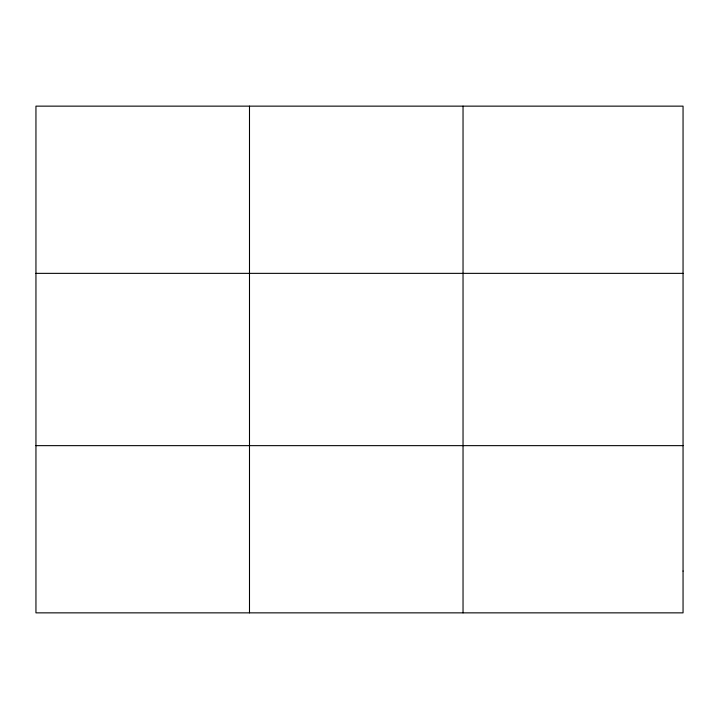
<?xml version="1.0" encoding="UTF-8"?>
<svg xmlns="http://www.w3.org/2000/svg" width="719" height="719" viewBox="0 0 719 719"><rect width="100%" height="100%" fill="white"/><g stroke="black" fill="none" stroke-linecap="round" stroke-linejoin="round"><path stroke-width="1.08" d="M249.493 106.142L249.493 612.858M463.036 106.142L463.036 612.858M35.95 273.355L683.05 273.355M35.95 445.645L683.05 445.645M683.05 571.057L683.05 612.858L35.95 612.858L35.95 106.142L683.05 106.142L683.05 571.057"/></g></svg>
